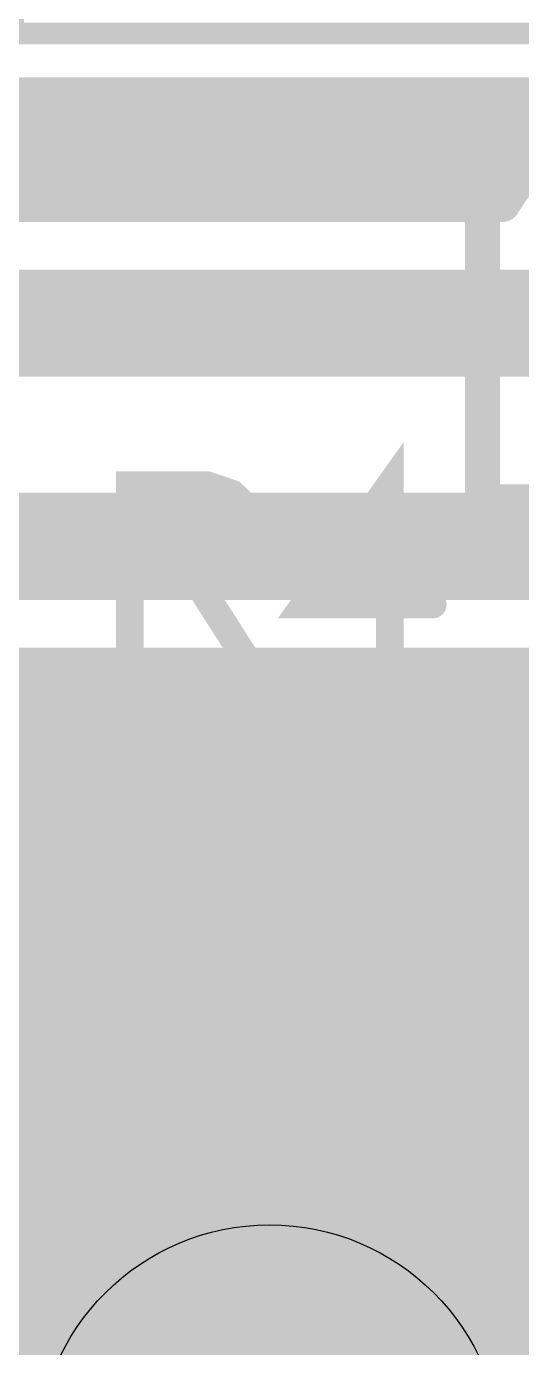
# Model space of a CAD drawing. Extents: x 0 to 2.03, y 0 to 1.72.
# Drawn here: x 0.6348 to 0.7734, y 0.2192 to 0.5894 of the extents above; entities that cross this region are included whole.
import ezdxf

# ---------------------------------------------------------------- set-up
doc = ezdxf.new("R2010")
doc.units = 0
for name, color, linetype in [('Board_Outline', 17, 'CONTINUOUS'), ('Top', 5, 'CONTINUOUS'), ('Top_Silk', 2, 'CONTINUOUS')]:
    doc.layers.add(name, color=color, linetype=linetype)

msp = doc.modelspace()

# ---------------------------------------------------------------- linework, layer by layer
at = {"layer": 'Board_Outline', "linetype": 'CONTINUOUS', "const_width": 0.006}
msp.add_lwpolyline([(0.6312, 0.5874), (2.0248, 0.5874), (2.0248, 0), (0, 0), (0, 1.7186), (0.6312, 1.7186), (0.6312, 0.5874)], dxfattribs=at)
at = {"layer": 'Top', "linetype": 'CONTINUOUS'}
for points, const_width in [([(2.0074, 0.57), (0.6179, 0.5701)], 0.01), ([(0.4824, 0.5663), (2.0064, 0.5663)], 0.01), ([(0.4745, 0.5565), (0.7835, 0.5565)], 0.01), ([(0.7758, 0.5494), (0.7788, 0.5522)], 0.01), ([(0.4628, 0.5466), (0.7721, 0.5466)], 0.01), ([(0.773, 0.5465), (0.7758, 0.5494)], 0.01), ([(0.7681, 0.5396), (0.7705, 0.5433)], 0.01), ([(0.7705, 0.5433), (0.773, 0.5465)], 0.01), ([(0.4489, 0.5396), (0.7681, 0.5396)], 0.01), ([(0.8125, 0.5062), (0.325, 0.5062)], 0.03), ([(0.4437, 0.4437), (0.9499, 0.4437)], 0.03), ([(0.9255, 0.4103), (0.4575, 0.4103)], 0.01), ([(0.4566, 0.4084), (0.9226, 0.4084)], 0.01), ([(0.4468, 0.3986), (0.9128, 0.3986)], 0.01), ([(0.5958, 0.3887), (0.8165, 0.3887)], 0.01), ([(0.6059, 0.3788), (0.8064, 0.3788)], 0.01), ([(0.6116, 0.369), (0.8007, 0.369)], 0.01), ([(0.6147, 0.3591), (0.7976, 0.3591)], 0.01), ([(0.6155, 0.3492), (0.7968, 0.3492)], 0.01), ([(0.6144, 0.3393), (0.7979, 0.3393)], 0.01), ([(0.611, 0.3295), (0.8014, 0.3295)], 0.01), ([(0.6057, 0.3196), (0.8001, 0.3196)], 0.01), ([(0.6163, 0.3097), (0.7895, 0.3097)], 0.01), ([(0.6226, 0.2999), (0.7832, 0.2999)], 0.01), ([(0.6262, 0.29), (0.7796, 0.29)], 0.01), ([(0.6277, 0.2801), (0.7781, 0.2801)], 0.01), ([(0.6273, 0.2703), (0.7784, 0.2703)], 0.01), ([(0.625, 0.2604), (0.7808, 0.2604)], 0.01), ([(0.6205, 0.2505), (0.7853, 0.2505)], 0.01), ([(0.6128, 0.2407), (0.793, 0.2407)], 0.01), ([(0.5992, 0.2308), (0.8066, 0.2308)], 0.01), ([(0.2906, 0.2209), (2.0064, 0.2209)], 0.01)]:
    msp.add_lwpolyline(points, dxfattribs=dict(at, const_width=const_width))
at = {"layer": 'Top', "linetype": 'CONTINUOUS', "const_width": 0.005}
for points in [[(0.7733, 0.5494, 1), (0.7783, 0.5494, 1), (0.7733, 0.5494, 1)], [(0.7733, 0.5494, 1), (0.7783, 0.5494, 1), (0.7733, 0.5494, 1)], [(0.768, 0.5433, 1), (0.773, 0.5433, 1), (0.768, 0.5433, 1)], [(0.768, 0.5433, 1), (0.773, 0.5433, 1), (0.768, 0.5433, 1)], [(0.7705, 0.5465, 1), (0.7755, 0.5465, 1), (0.7705, 0.5465, 1)], [(0.7705, 0.5465, 1), (0.7755, 0.5465, 1), (0.7705, 0.5465, 1)], [(0.7656, 0.5396, 1), (0.7706, 0.5396, 1), (0.7656, 0.5396, 1)], [(0.7656, 0.5396, 1), (0.7706, 0.5396, 1), (0.7656, 0.5396, 1)]]:
    msp.add_lwpolyline(points, format="xyb", dxfattribs=at)
at = {"layer": 'Top_Silk', "linetype": 'CONTINUOUS'}
for points, const_width in [([(0.7625, 0.5562), (1.4625, 0.5562), (1.4625, 0.4562), (0.7625, 0.4562), (0.7625, 0.5562)], 0.0098), ([(0.7366, 0.4107), (0.7366, 0.4609), (0.7127, 0.4274), (0.7486, 0.4274)], 0.0077), ([(0.6638, 0.437), (0.6853, 0.437), (0.6924, 0.4394), (0.6949, 0.4418), (0.6973, 0.4465), (0.6973, 0.4513), (0.6949, 0.4561), (0.6924, 0.4585), (0.6853, 0.4609), (0.6638, 0.4609), (0.6638, 0.4107)], 0.0077), ([(0.6805, 0.437), (0.6973, 0.4107)], 0.0077), ([(0.6952, 0.3923), (0.6904, 0.3971), (0.6832, 0.3994), (0.6737, 0.3994), (0.6665, 0.3971), (0.6617, 0.3923), (0.6617, 0.3875), (0.6641, 0.3827), (0.6665, 0.3803), (0.6712, 0.3779), (0.6856, 0.3731), (0.6904, 0.3708), (0.6928, 0.3683), (0.6952, 0.3636), (0.6952, 0.3564), (0.6904, 0.3516), (0.6832, 0.3492), (0.6737, 0.3492), (0.6665, 0.3516), (0.6617, 0.3564)], 0.0077), ([(0.7154, 0.3994), (0.7417, 0.3994), (0.7274, 0.3803), (0.7345, 0.3803), (0.7393, 0.3779), (0.7417, 0.3755), (0.7441, 0.3683), (0.7441, 0.3636), (0.7417, 0.3564), (0.7369, 0.3516), (0.7297, 0.3492), (0.7226, 0.3492), (0.7154, 0.3516), (0.713, 0.354), (0.7106, 0.3588)], 0.0077), ([(0.626, 0.38), (0.7863, 0.38)], 0.0098), ([(0.6123, 0.3185), (0.7934, 0.3185)], 0.0098), ([(0.626, 0.32), (0.7863, 0.32)], 0.0098)]:
    msp.add_lwpolyline(points, dxfattribs=dict(at, const_width=const_width))
at = {"layer": 'Top_Silk', "linetype": 'CONTINUOUS', "const_width": 0.0039}
for points in [[(0.6618, 0.437, 1), (0.6657, 0.437, 1), (0.6618, 0.437, 1)], [(0.6786, 0.437, 1), (0.6824, 0.437, 1), (0.6786, 0.437, 1)], [(0.7466, 0.4274, 1), (0.7505, 0.4274, 1), (0.7466, 0.4274, 1)], [(0.6618, 0.4107, 1), (0.6657, 0.4107, 1), (0.6618, 0.4107, 1)], [(0.6953, 0.4107, 1), (0.6992, 0.4107, 1), (0.6953, 0.4107, 1)], [(0.7347, 0.4107, 1), (0.7386, 0.4107, 1), (0.7347, 0.4107, 1)], [(0.7135, 0.3994, 1), (0.7174, 0.3994, 1), (0.7135, 0.3994, 1)], [(0.6932, 0.3923, 1), (0.6971, 0.3923, 1), (0.6932, 0.3923, 1)], [(0.6597, 0.3564, 1), (0.6636, 0.3564, 1), (0.6597, 0.3564, 1)], [(0.7087, 0.3588, 1), (0.7125, 0.3588, 1), (0.7087, 0.3588, 1)]]:
    msp.add_lwpolyline(points, format="xyb", dxfattribs=at)
at = {"layer": 'Top_Silk'}
msp.add_circle((0.7029, 0.1886), 0.065, dxfattribs=at)

doc.saveas('drawing.dxf')
